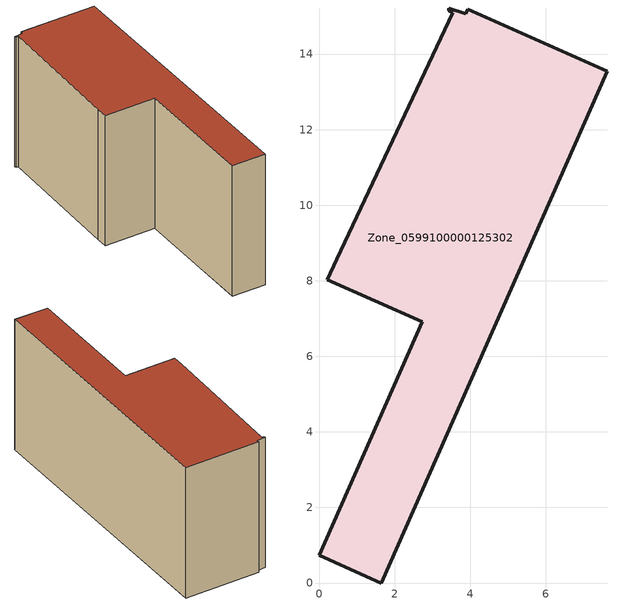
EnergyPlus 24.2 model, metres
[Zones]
Zone_0599100000125302
 floor ground (C_G): 0.22,8.03 0.46,8.57 3.54,15.1 3.43,15.14 3.43,15.22 3.88,15.07 3.93,15.19 7.63,13.55 1.65,0 0,0.74 2.73,6.92 z0
 wall outside (C_F): 0.46,8.57 0.22,8.03 2.73,6.92 0,0.74 1.65,0 7.63,13.55 3.93,15.19 3.88,15.07 3.43,15.22 3.43,15.14 3.54,15.1 0.46,8.57 z0:7.31
 roof outside (C_R): 3.88,15.07 3.43,15.22 3.43,15.14 3.54,15.1 0.46,8.57 0.22,8.03 2.73,6.92 0,0.74 1.65,0 7.63,13.55 3.93,15.19 z7.31
[BUILDING]
Pand.0599100000125302: North Axis=0; Terrain=City; Loads Convergence Tolerance Value=0.04; Temperature Convergence Tolerance Value=0.4; Solar Distribution=FullExterior; Maximum Number of Warmup Days=25; Minimum Number of Warmup Days=1
[Site:Location]
Rotterdam.The.Hague.AP_ZH_NLD Design_Conditions: Latitude=51.96; Longitude=4.45; Time Zone=1; Elevation=-4.5
[SITE:GROUNDTEMPERATURE:BUILDINGSURFACE]
18, 18, 18, 18, 18, 18, 18, 18, 18, 18, 18, 18
[MATERIAL] Thermal Absorptance=0.9; Solar Absorptance=0.7; Visible Absorptance=0.7
Name | Roughness | Thickness | Conductivity | Density | Specific Heat
G.TI.1946 | MediumSmooth | 0.15 | 1 | 540 | 1210
F.TI.1946 | Rough | 0.3 | 0.857143 | 1920 | 840
R.TI.1946 | MediumRough | 0.2 | 0.1 | 1500 | 1000
[CONSTRUCTION]
C_G: G.TI.1946
C_F: F.TI.1946
C_R: R.TI.1946
[ZONE]
Zone_0599100000125302: Type=1; Multiplier=1; Ceiling Height=Autocalculate; Volume=Autocalculate; Floor Area=autocalculate; Part of Total Floor Area=Yes
[ZONEINFILTRATION:DESIGNFLOWRATE]
Infil_Zone_0599100000125302: Zone or ZoneList or Space or SpaceList=Zone_0599100000125302; Schedule=AlwaysOn; Design Flow Rate Calculation Method=Flow/Area; Flow Rate per Floor Area=0.003; Constant Term Coefficient=1; Temperature Term Coefficient=0; Velocity Term Coefficient=0; Velocity Squared Term Coefficient=0
[HVACTEMPLATE:ZONE:IDEALLOADSAIRSYSTEM]
Zone_0599100000125302: Maximum Heating Supply Air Temperature=50; Minimum Cooling Supply Air Temperature=13; Maximum Heating Supply Air Humidity Ratio=0.0156; Minimum Cooling Supply Air Humidity Ratio=0.0077; Heating Limit=NoLimit; Cooling Limit=NoLimit; Dehumidification Control Type=ConstantSensibleHeatRatio; Cooling Sensible Heat Ratio=0.7; Dehumidification Setpoint=60; Humidification Control Type=None; Humidification Setpoint=30; Outdoor Air Method=None; Outdoor Air Flow Rate per Person=0.00944; Outdoor Air Flow Rate per Zone Floor Area=0; Outdoor Air Flow Rate per Zone=0; Demand Controlled Ventilation Type=None; Outdoor Air Economizer Type=NoEconomizer; Heat Recovery Type=None; Sensible Heat Recovery Effectiveness=0.7; Latent Heat Recovery Effectiveness=0.65
[ZONECONTROL:THERMOSTAT]
ThermostatControl_Zone_0599100000125302: Zone or ZoneList=Zone_0599100000125302; Control Type Schedule=DualSetpointControlType; Control 1=Thermostat_Zone_0599100000125302; Temperature Difference Between Cutout And Setpoint=0
[THERMOSTATSETPOINT:DUALSETPOINT]
Thermostat_Zone_0599100000125302: Heating Setpoint Temperature Schedule=HeatingSetpoint_Zone_0599100000125302; Cooling Setpoint Temperature Schedule=CoolingSetpoint_Zone_0599100000125302
[SCHEDULE:COMPACT]
HeatingSetpoint_Zone_0599100000125302: Through: 12/31, For: AllDays, Until: 24:00, 21
CoolingSetpoint_Zone_0599100000125302: Through: 12/31, For: AllDays, Until: 24:00, 24
DualSetpointControlType: Through: 12/31, For: AllDays, Until: 24:00, 4
AlwaysOn: Through: 12/31, For: AllDays, Until: 24:00, 1
